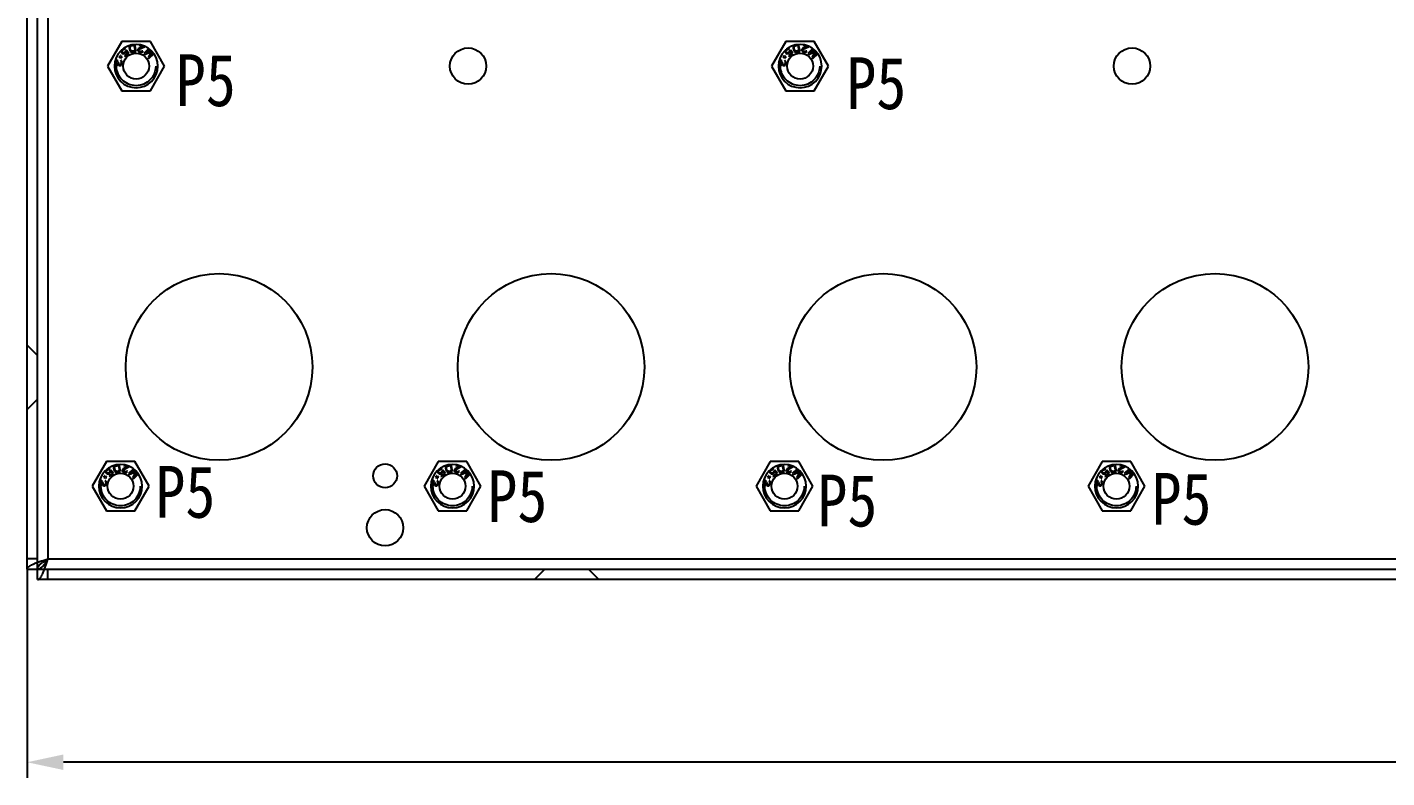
# Model space of a CAD drawing. Header units: millimetres. Extents: x 1262 to 3787, y 0 to 841.
# Drawn here: x 1412.6 to 1543.6, y 304.6 to 377 of the extents above; entities that cross this region are included whole.
import ezdxf

# ---------------------------------------------------------------- set-up
doc = ezdxf.new("R2010")
doc.units = ezdxf.units.MM
doc.header["$LTSCALE"] = 65.395
doc.header["$PDMODE"] = 3
doc.header["$PDSIZE"] = 8
doc.linetypes.add('HIDDEN', pattern=[0.2, 0.1, -0.1])
doc.layers.get('0').update_dxf_attribs({"linetype": 'CONTINUOUS'})
doc.layers.get('Defpoints').update_dxf_attribs({"linetype": 'CONTINUOUS'})
doc.layers.add('02___PRT_ALL_AXES', color=7, linetype='CONTINUOUS')
doc.layers.add('DEFAULT_2', color=8, linetype='HIDDEN')
doc.styles.get("Standard").update_dxf_attribs({"font": 'txt', "width": 0.85})
doc.dimstyles.new('DIMSTYLE_1', dxfattribs={"dimtxt": 5, "dimasz": 3.5, "dimexe": 1.5, "dimexo": 1, "dimgap": 1.25, "dimtad": 1, "dimdsep": 46, "dimtxsty": 'Standard', "dimblk": '_FILLED', "dimblk1": '_FILLED', "dimblk2": '_FILLED', "dimcen": 0.09, "dimadec": 0, "dimazin": 0, "dimtp": 0.01, "dimtm": 0.01, "dimtfac": 1, "dimtofl": 0, "dimtmove": 0, "dimatfit": 3, "dimldrblk": '_FILLED', "dimfxl": 1, "dimtolj": 1, "dimarcsym": 0})

# ---------------------------------------------------------------- blocks, each defined once
blk = doc.blocks.new('_FILLED')
at = {"color": 0, "linetype": 'ByBlock'}
blk.add_solid([(0, 0), (-1, 0.214), (-1, -0.214)], dxfattribs=at)
blk = doc.blocks.new('*D1')
at = {"color": 0, "linetype": 'Continuous', "lineweight": -2, "transparency": 16777216}
for p, q in [((1412.58, 324.7), (1412.58, 304.6)), ((1826.58, 324.7), (1826.58, 304.6)), ((1823.08, 306.1), (1416.08, 306.1))]:
    blk.add_line(p, q, dxfattribs=at)
at = {"layer": 'Defpoints', "color": 0, "linetype": 'Continuous', "transparency": 16777216}
for p in [(1412.58, 325.7), (1826.58, 325.7), (1412.58, 306.1)]:
    blk.add_point(p, dxfattribs=at)
at = {"color": 0, "linetype": 'Continuous', "lineweight": -2, "transparency": 16777216, "xscale": 3.5, "yscale": 3.5, "zscale": 3.5, "rotation": 180}
blk.add_blockref('_FILLED', (1412.58, 306.1), dxfattribs=at)
at = {"color": 0, "linetype": 'Continuous', "lineweight": -2, "transparency": 16777216, "xscale": 3.5, "yscale": 3.5, "zscale": 3.5}
blk.add_blockref('_FILLED', (1826.58, 306.1), dxfattribs=at)
at = {"color": 0, "linetype": 'Continuous', "transparency": 16777216, "insert": (1619.58, 312.35), "char_height": 5, "width": 17, "attachment_point": 2}
blk.add_mtext('\\A1;*414', dxfattribs=at)

msp = doc.modelspace()

# ---------------------------------------------------------------- linework, layer by layer
at = {"color": 3, "linetype": 'Continuous'}
for p, q in [((1412.581, 324.704), (1412.581, 581.004)), ((1825.581, 323.704), (1413.581, 323.704))]:
    msp.add_line(p, q, dxfattribs=at)
at = {"color": 7, "linetype": 'Continuous'}
for p, q in [((1413.581, 323.704), (1413.581, 568.004)), ((1414.581, 567.004), (1414.581, 325.704)), ((1421.851, 374.879), (1421.787, 374.845)), ((1421.935, 374.891), (1421.851, 374.879)), ((1422.007, 374.873), (1421.935, 374.891)), ((1422, 374.79), (1422.068, 374.845)), ((1422.068, 374.845), (1422.007, 374.873)), ((1422.43, 375.096), (1422.414, 375.032)), ((1422.414, 375.032), (1422.415, 374.956)), ((1422.415, 374.956), (1422.461, 374.737)), ((1422.475, 375.166), (1422.43, 375.096)), ((1422.526, 375.207), (1422.475, 375.166)), ((1422.501, 374.974), (1422.503, 375.035)), ((1422.547, 374.755), (1422.501, 374.974)), ((1422.503, 375.035), (1422.522, 375.085)), ((1422.522, 375.085), (1422.559, 375.123)), ((1422.59, 375.235), (1422.526, 375.207)), ((1422.559, 375.123), (1422.613, 375.15)), ((1422.613, 375.15), (1422.87, 375.203)), ((1422.87, 375.203), (1422.977, 374.693)), ((1423.081, 374.624), (1422.941, 375.289)), ((1423.29, 374.852), (1423.259, 374.799)), ((1423.33, 374.887), (1423.29, 374.852)), ((1423.77, 375.103), (1423.33, 374.887)), ((1423.393, 375.27), (1423.377, 375.214)), ((1423.377, 375.214), (1423.77, 375.103)), ((1423.388, 374.824), (1423.882, 375.072)), ((1424.316, 374.89), (1423.834, 374.423)), ((1423.882, 375.072), (1423.898, 375.127)), ((1424.386, 374.836), (1424.002, 374.464)), ((1485.851, 374.879), (1485.787, 374.845)), ((1485.935, 374.891), (1485.851, 374.879)), ((1486.007, 374.873), (1485.935, 374.891)), ((1486, 374.79), (1486.068, 374.845)), ((1486.068, 374.845), (1486.007, 374.873)), ((1486.43, 375.096), (1486.414, 375.032)), ((1486.414, 375.032), (1486.415, 374.956)), ((1486.415, 374.956), (1486.461, 374.737)), ((1486.475, 375.166), (1486.43, 375.096)), ((1486.526, 375.207), (1486.475, 375.166)), ((1486.501, 374.974), (1486.503, 375.035)), ((1486.547, 374.755), (1486.501, 374.974)), ((1486.503, 375.035), (1486.522, 375.085)), ((1486.522, 375.085), (1486.559, 375.123)), ((1486.59, 375.235), (1486.526, 375.207)), ((1486.559, 375.123), (1486.613, 375.15)), ((1486.613, 375.15), (1486.87, 375.203)), ((1486.87, 375.203), (1486.977, 374.693)), ((1487.081, 374.624), (1486.941, 375.289)), ((1487.29, 374.852), (1487.259, 374.799)), ((1487.33, 374.887), (1487.29, 374.852)), ((1487.77, 375.103), (1487.33, 374.887)), ((1487.393, 375.27), (1487.377, 375.214)), ((1487.377, 375.214), (1487.77, 375.103)), ((1487.388, 374.824), (1487.882, 375.072)), ((1488.316, 374.89), (1487.834, 374.423)), ((1487.882, 375.072), (1487.898, 375.127)), ((1488.386, 374.836), (1488.002, 374.464)), ((1421.017, 373.535), (1421.021, 373.479)), ((1421.065, 373.708), (1421.041, 373.657)), ((1421.105, 373.759), (1421.065, 373.708)), ((1421.093, 373.539), (1421.109, 373.625)), ((1421.094, 373.465), (1421.093, 373.539)), ((1421.142, 373.797), (1421.105, 373.759)), ((1421.109, 373.625), (1421.138, 373.694)), ((1421.138, 373.694), (1421.158, 373.72)), ((1421.192, 373.817), (1421.142, 373.797)), ((1421.158, 373.72), (1421.193, 373.743)), ((1421.238, 373.823), (1421.192, 373.817)), ((1421.193, 373.743), (1421.225, 373.751)), ((1421.225, 373.751), (1421.238, 373.823)), ((1421.355, 373.563), (1421.344, 373.506)), ((1421.414, 373.552), (1421.355, 373.563)), ((1421.403, 373.495), (1421.414, 373.552)), ((1421.556, 374.088), (1421.455, 374.062)), ((1421.455, 374.062), (1421.461, 374.042)), ((1421.461, 374.042), (1421.582, 374.073)), ((1421.481, 374.165), (1421.466, 374.14)), ((1421.466, 374.14), (1421.556, 374.088)), ((1421.571, 374.113), (1421.481, 374.165)), ((1421.564, 374.218), (1421.543, 374.213)), ((1421.543, 374.213), (1421.571, 374.113)), ((1421.597, 374.098), (1421.564, 374.218)), ((1421.582, 374.073), (1421.615, 373.952)), ((1421.601, 373.739), (1421.587, 373.667)), ((1421.587, 373.667), (1421.626, 373.63)), ((1421.718, 374.128), (1421.597, 374.098)), ((1421.657, 373.713), (1421.601, 373.739)), ((1421.635, 373.957), (1421.608, 374.058)), ((1421.608, 374.058), (1421.698, 374.005)), ((1421.615, 373.952), (1421.635, 373.957)), ((1421.622, 374.083), (1421.724, 374.108)), ((1421.712, 374.03), (1421.622, 374.083)), ((1421.626, 373.63), (1421.647, 373.582)), ((1421.671, 374.73), (1421.643, 374.65)), ((1421.643, 374.65), (1421.647, 374.576)), ((1421.647, 374.576), (1421.672, 374.5)), ((1421.647, 373.582), (1421.648, 373.507)), ((1421.705, 373.645), (1421.657, 373.713)), ((1421.716, 374.786), (1421.671, 374.73)), ((1421.672, 374.5), (1421.71, 374.454)), ((1421.698, 374.005), (1421.712, 374.03)), ((1421.723, 373.582), (1421.705, 373.645)), ((1421.71, 374.454), (1421.78, 374.415)), ((1421.715, 374.631), (1421.729, 374.682)), ((1421.72, 374.578), (1421.715, 374.631)), ((1421.724, 374.108), (1421.718, 374.128)), ((1421.718, 373.479), (1421.723, 373.582)), ((1421.738, 374.535), (1421.72, 374.578)), ((1421.729, 374.682), (1421.765, 374.731)), ((1421.757, 374.512), (1421.738, 374.535)), ((1421.796, 374.486), (1421.757, 374.512)), ((1421.765, 374.731), (1421.832, 374.787)), ((1421.78, 374.415), (1421.851, 374.397)), ((1421.847, 374.471), (1421.796, 374.486)), ((1421.832, 374.787), (1421.887, 374.812)), ((1421.9, 374.475), (1421.847, 374.471)), ((1421.851, 374.397), (1421.936, 374.409)), ((1421.887, 374.812), (1421.94, 374.817)), ((1421.954, 374.501), (1421.9, 374.475)), ((1421.936, 374.409), (1422.002, 374.444)), ((1421.94, 374.817), (1422, 374.79)), ((1422.022, 374.557), (1421.954, 374.501)), ((1422.295, 374.454), (1421.969, 374.185)), ((1421.969, 374.185), (1422.017, 374.128)), ((1422.002, 374.444), (1422.069, 374.499)), ((1422.017, 374.128), (1422.399, 374.443)), ((1422.057, 374.605), (1422.022, 374.557)), ((1422.074, 374.677), (1422.057, 374.605)), ((1422.069, 374.499), (1422.116, 374.557)), ((1422.153, 374.742), (1422.074, 374.677)), ((1422.116, 374.557), (1422.144, 374.638)), ((1422.144, 374.638), (1422.295, 374.454)), ((1422.399, 374.443), (1422.153, 374.742)), ((1422.461, 374.737), (1422.49, 374.667)), ((1422.49, 374.667), (1422.531, 374.615)), ((1422.531, 374.615), (1422.601, 374.569)), ((1422.573, 374.7), (1422.547, 374.755)), ((1422.611, 374.662), (1422.573, 374.7)), ((1422.601, 374.569), (1422.664, 374.552)), ((1422.66, 374.642), (1422.611, 374.662)), ((1422.72, 374.639), (1422.66, 374.642)), ((1422.664, 374.552), (1422.738, 374.552)), ((1422.977, 374.693), (1422.72, 374.639)), ((1422.738, 374.552), (1423.081, 374.624)), ((1423.251, 374.77), (1423.249, 374.709)), ((1423.249, 374.709), (1423.289, 374.636)), ((1423.259, 374.799), (1423.251, 374.77)), ((1423.289, 374.636), (1423.337, 374.591)), ((1423.335, 374.746), (1423.344, 374.775)), ((1423.351, 374.695), (1423.335, 374.746)), ((1423.337, 374.591), (1423.417, 374.553)), ((1423.344, 374.775), (1423.388, 374.824)), ((1423.385, 374.655), (1423.351, 374.695)), ((1423.451, 374.621), (1423.385, 374.655)), ((1423.417, 374.553), (1423.473, 374.537)), ((1423.508, 374.605), (1423.451, 374.621)), ((1423.473, 374.537), (1423.576, 374.524)), ((1423.582, 374.599), (1423.508, 374.605)), ((1423.576, 374.524), (1423.64, 374.536)), ((1423.632, 374.616), (1423.582, 374.599)), ((1423.672, 374.651), (1423.632, 374.616)), ((1423.64, 374.536), (1423.712, 374.578)), ((1423.742, 374.631), (1423.672, 374.651)), ((1423.712, 374.578), (1423.742, 374.631)), ((1423.834, 374.423), (1423.926, 374.329)), ((1423.926, 374.329), (1424.527, 374.607)), ((1424.539, 374.701), (1424.002, 374.464)), ((1424.527, 374.607), (1424.231, 374.015)), ((1424.231, 374.015), (1424.322, 373.921)), ((1424.322, 373.921), (1424.803, 374.388)), ((1424.368, 374.087), (1424.621, 374.617)), ((1424.752, 374.459), (1424.368, 374.087)), ((1485.017, 373.535), (1485.021, 373.479)), ((1485.065, 373.708), (1485.041, 373.657)), ((1485.105, 373.759), (1485.065, 373.708)), ((1485.093, 373.539), (1485.109, 373.625)), ((1485.094, 373.465), (1485.093, 373.539)), ((1485.142, 373.797), (1485.105, 373.759)), ((1485.109, 373.625), (1485.138, 373.694)), ((1485.138, 373.694), (1485.158, 373.72)), ((1485.192, 373.817), (1485.142, 373.797)), ((1485.158, 373.72), (1485.193, 373.743)), ((1485.238, 373.823), (1485.192, 373.817)), ((1485.193, 373.743), (1485.225, 373.751)), ((1485.225, 373.751), (1485.238, 373.823)), ((1485.355, 373.563), (1485.344, 373.506)), ((1485.414, 373.552), (1485.355, 373.563)), ((1485.403, 373.495), (1485.414, 373.552)), ((1485.556, 374.088), (1485.455, 374.062)), ((1485.455, 374.062), (1485.461, 374.042)), ((1485.461, 374.042), (1485.582, 374.073)), ((1485.481, 374.165), (1485.466, 374.14)), ((1485.466, 374.14), (1485.556, 374.088)), ((1485.571, 374.113), (1485.481, 374.165)), ((1485.564, 374.218), (1485.543, 374.213)), ((1485.543, 374.213), (1485.571, 374.113)), ((1485.597, 374.098), (1485.564, 374.218)), ((1485.582, 374.073), (1485.615, 373.952)), ((1485.601, 373.739), (1485.587, 373.667)), ((1485.587, 373.667), (1485.626, 373.63)), ((1485.718, 374.128), (1485.597, 374.098)), ((1485.657, 373.713), (1485.601, 373.739)), ((1485.608, 374.058), (1485.698, 374.005)), ((1485.635, 373.957), (1485.608, 374.058)), ((1485.615, 373.952), (1485.635, 373.957)), ((1485.622, 374.083), (1485.724, 374.108)), ((1485.712, 374.03), (1485.622, 374.083)), ((1485.626, 373.63), (1485.647, 373.582)), ((1485.671, 374.73), (1485.643, 374.65)), ((1485.643, 374.65), (1485.647, 374.576)), ((1485.647, 374.576), (1485.672, 374.5)), ((1485.647, 373.582), (1485.648, 373.507)), ((1485.705, 373.645), (1485.657, 373.713)), ((1485.716, 374.786), (1485.671, 374.73)), ((1485.672, 374.5), (1485.71, 374.454)), ((1485.698, 374.005), (1485.712, 374.03)), ((1485.723, 373.582), (1485.705, 373.645)), ((1485.71, 374.454), (1485.78, 374.415)), ((1485.715, 374.631), (1485.729, 374.682)), ((1485.72, 374.578), (1485.715, 374.631)), ((1485.724, 374.108), (1485.718, 374.128)), ((1485.718, 373.479), (1485.723, 373.582)), ((1485.738, 374.535), (1485.72, 374.578)), ((1485.729, 374.682), (1485.765, 374.731)), ((1485.757, 374.512), (1485.738, 374.535)), ((1485.796, 374.486), (1485.757, 374.512)), ((1485.765, 374.731), (1485.832, 374.787)), ((1485.78, 374.415), (1485.851, 374.397)), ((1485.847, 374.471), (1485.796, 374.486)), ((1485.832, 374.787), (1485.887, 374.812)), ((1485.9, 374.475), (1485.847, 374.471)), ((1485.851, 374.397), (1485.936, 374.409)), ((1485.887, 374.812), (1485.94, 374.817)), ((1485.954, 374.501), (1485.9, 374.475)), ((1485.936, 374.409), (1486.002, 374.444)), ((1485.94, 374.817), (1486, 374.79)), ((1486.022, 374.557), (1485.954, 374.501)), ((1486.295, 374.454), (1485.969, 374.185)), ((1485.969, 374.185), (1486.017, 374.128)), ((1486.002, 374.444), (1486.069, 374.499)), ((1486.017, 374.128), (1486.399, 374.443)), ((1486.057, 374.605), (1486.022, 374.557)), ((1486.074, 374.677), (1486.057, 374.605)), ((1486.069, 374.499), (1486.116, 374.557)), ((1486.153, 374.742), (1486.074, 374.677)), ((1486.116, 374.557), (1486.144, 374.638)), ((1486.144, 374.638), (1486.295, 374.454)), ((1486.399, 374.443), (1486.153, 374.742)), ((1486.461, 374.737), (1486.49, 374.667)), ((1486.49, 374.667), (1486.531, 374.615)), ((1486.531, 374.615), (1486.601, 374.569)), ((1486.573, 374.7), (1486.547, 374.755)), ((1486.611, 374.662), (1486.573, 374.7)), ((1486.601, 374.569), (1486.664, 374.552)), ((1486.66, 374.642), (1486.611, 374.662)), ((1486.72, 374.639), (1486.66, 374.642)), ((1486.664, 374.552), (1486.738, 374.552)), ((1486.977, 374.693), (1486.72, 374.639)), ((1486.738, 374.552), (1487.081, 374.624)), ((1487.251, 374.77), (1487.249, 374.709)), ((1487.249, 374.709), (1487.289, 374.636)), ((1487.259, 374.799), (1487.251, 374.77)), ((1487.289, 374.636), (1487.337, 374.591)), ((1487.335, 374.746), (1487.344, 374.775)), ((1487.351, 374.695), (1487.335, 374.746)), ((1487.337, 374.591), (1487.417, 374.553)), ((1487.344, 374.775), (1487.388, 374.824)), ((1487.385, 374.655), (1487.351, 374.695)), ((1487.451, 374.621), (1487.385, 374.655)), ((1487.417, 374.553), (1487.473, 374.537)), ((1487.508, 374.605), (1487.451, 374.621)), ((1487.473, 374.537), (1487.576, 374.524)), ((1487.582, 374.599), (1487.508, 374.605)), ((1487.576, 374.524), (1487.64, 374.536)), ((1487.632, 374.616), (1487.582, 374.599)), ((1487.672, 374.651), (1487.632, 374.616)), ((1487.64, 374.536), (1487.712, 374.578)), ((1487.742, 374.631), (1487.672, 374.651)), ((1487.712, 374.578), (1487.742, 374.631)), ((1487.834, 374.423), (1487.926, 374.329)), ((1487.926, 374.329), (1488.527, 374.607)), ((1488.539, 374.701), (1488.002, 374.464)), ((1488.527, 374.607), (1488.231, 374.015)), ((1488.231, 374.015), (1488.322, 373.921)), ((1488.322, 373.921), (1488.803, 374.388)), ((1488.368, 374.087), (1488.621, 374.617)), ((1488.752, 374.459), (1488.368, 374.087)), ((1421.021, 373.479), (1421.039, 373.416)), ((1421.039, 373.416), (1421.06, 373.367)), ((1421.06, 373.367), (1421.098, 373.33)), ((1421.103, 373.433), (1421.094, 373.465)), ((1421.098, 373.33), (1421.14, 373.307)), ((1421.127, 373.399), (1421.103, 373.433)), ((1421.153, 373.379), (1421.127, 373.399)), ((1421.14, 373.307), (1421.198, 373.296)), ((1421.212, 373.368), (1421.153, 373.379)), ((1421.198, 373.296), (1421.259, 373.299)), ((1421.276, 373.385), (1421.212, 373.368)), ((1421.259, 373.299), (1421.309, 373.32)), ((1421.313, 373.423), (1421.276, 373.385)), ((1421.309, 373.32), (1421.352, 373.386)), ((1421.344, 373.506), (1421.313, 373.423)), ((1421.352, 373.386), (1421.385, 373.32)), ((1421.385, 373.32), (1421.423, 373.283)), ((1421.416, 373.403), (1421.403, 373.495)), ((1421.439, 373.369), (1421.416, 373.403)), ((1421.423, 373.283), (1421.479, 373.257)), ((1421.493, 373.329), (1421.439, 373.369)), ((1421.479, 373.257), (1421.508, 373.252)), ((1421.522, 373.323), (1421.493, 373.329)), ((1421.508, 373.252), (1421.569, 373.255)), ((1421.571, 373.344), (1421.522, 373.323)), ((1421.569, 373.255), (1421.639, 373.301)), ((1421.609, 373.381), (1421.571, 373.344)), ((1421.637, 373.45), (1421.609, 373.381)), ((1421.648, 373.507), (1421.637, 373.45)), ((1421.639, 373.301), (1421.679, 373.353)), ((1421.679, 373.353), (1421.713, 373.45)), ((1421.713, 373.45), (1421.718, 373.479)), ((1485.021, 373.479), (1485.039, 373.416)), ((1485.039, 373.416), (1485.06, 373.367)), ((1485.06, 373.367), (1485.098, 373.33)), ((1485.103, 373.433), (1485.094, 373.465)), ((1485.098, 373.33), (1485.14, 373.307)), ((1485.127, 373.399), (1485.103, 373.433)), ((1485.153, 373.379), (1485.127, 373.399)), ((1485.14, 373.307), (1485.198, 373.296)), ((1485.212, 373.368), (1485.153, 373.379)), ((1485.198, 373.296), (1485.259, 373.299)), ((1485.276, 373.385), (1485.212, 373.368)), ((1485.259, 373.299), (1485.309, 373.32)), ((1485.313, 373.423), (1485.276, 373.385)), ((1485.309, 373.32), (1485.352, 373.386)), ((1485.344, 373.506), (1485.313, 373.423)), ((1485.352, 373.386), (1485.385, 373.32)), ((1485.385, 373.32), (1485.423, 373.283)), ((1485.416, 373.403), (1485.403, 373.495)), ((1485.439, 373.369), (1485.416, 373.403)), ((1485.423, 373.283), (1485.479, 373.257)), ((1485.493, 373.329), (1485.439, 373.369)), ((1485.479, 373.257), (1485.508, 373.252)), ((1485.522, 373.323), (1485.493, 373.329)), ((1485.508, 373.252), (1485.569, 373.255)), ((1485.571, 373.344), (1485.522, 373.323)), ((1485.569, 373.255), (1485.639, 373.301)), ((1485.609, 373.381), (1485.571, 373.344)), ((1485.637, 373.45), (1485.609, 373.381)), ((1485.648, 373.507), (1485.637, 373.45)), ((1485.639, 373.301), (1485.679, 373.353)), ((1485.679, 373.353), (1485.713, 373.45)), ((1485.713, 373.45), (1485.718, 373.479)), ((1420.171, 334.23), (1420.143, 334.15)), ((1420.216, 334.286), (1420.171, 334.23)), ((1420.229, 334.182), (1420.265, 334.231)), ((1420.265, 334.231), (1420.332, 334.287)), ((1420.351, 334.379), (1420.287, 334.345)), ((1420.332, 334.287), (1420.387, 334.312)), ((1420.435, 334.391), (1420.351, 334.379)), ((1420.387, 334.312), (1420.44, 334.317)), ((1420.507, 334.373), (1420.435, 334.391)), ((1420.44, 334.317), (1420.5, 334.29)), ((1420.5, 334.29), (1420.568, 334.345)), ((1420.568, 334.345), (1420.507, 334.373)), ((1420.653, 334.242), (1420.574, 334.177)), ((1420.899, 333.943), (1420.653, 334.242)), ((1420.93, 334.596), (1420.914, 334.532)), ((1420.914, 334.532), (1420.915, 334.456)), ((1420.915, 334.456), (1420.961, 334.237)), ((1420.975, 334.666), (1420.93, 334.596)), ((1420.961, 334.237), (1420.99, 334.167)), ((1421.026, 334.707), (1420.975, 334.666)), ((1421.001, 334.474), (1421.003, 334.535)), ((1421.047, 334.255), (1421.001, 334.474)), ((1421.003, 334.535), (1421.022, 334.585)), ((1421.022, 334.585), (1421.059, 334.623)), ((1421.09, 334.735), (1421.026, 334.707)), ((1421.073, 334.2), (1421.047, 334.255)), ((1421.059, 334.623), (1421.113, 334.65)), ((1421.113, 334.65), (1421.37, 334.703)), ((1421.37, 334.703), (1421.477, 334.193)), ((1421.581, 334.124), (1421.441, 334.789)), ((1421.751, 334.27), (1421.749, 334.209)), ((1421.749, 334.209), (1421.789, 334.136)), ((1421.759, 334.299), (1421.751, 334.27)), ((1421.79, 334.352), (1421.759, 334.299)), ((1421.83, 334.387), (1421.79, 334.352)), ((1422.27, 334.603), (1421.83, 334.387)), ((1421.835, 334.246), (1421.844, 334.275)), ((1421.851, 334.195), (1421.835, 334.246)), ((1421.844, 334.275), (1421.888, 334.324)), ((1421.893, 334.77), (1421.877, 334.714)), ((1421.877, 334.714), (1422.27, 334.603)), ((1421.888, 334.324), (1422.382, 334.572)), ((1422.816, 334.39), (1422.334, 333.923)), ((1422.382, 334.572), (1422.398, 334.627)), ((1422.886, 334.336), (1422.502, 333.964)), ((1452.171, 334.23), (1452.143, 334.15)), ((1452.216, 334.286), (1452.171, 334.23)), ((1452.229, 334.182), (1452.265, 334.231)), ((1452.265, 334.231), (1452.332, 334.287)), ((1452.351, 334.379), (1452.287, 334.345)), ((1452.332, 334.287), (1452.387, 334.312)), ((1452.435, 334.391), (1452.351, 334.379)), ((1452.387, 334.312), (1452.44, 334.317)), ((1452.507, 334.373), (1452.435, 334.391)), ((1452.44, 334.317), (1452.5, 334.29)), ((1452.5, 334.29), (1452.568, 334.345)), ((1452.568, 334.345), (1452.507, 334.373)), ((1452.653, 334.242), (1452.574, 334.177)), ((1452.899, 333.943), (1452.653, 334.242)), ((1452.93, 334.596), (1452.914, 334.532)), ((1452.914, 334.532), (1452.915, 334.456)), ((1452.915, 334.456), (1452.961, 334.237)), ((1452.975, 334.666), (1452.93, 334.596)), ((1452.961, 334.237), (1452.99, 334.167)), ((1453.026, 334.707), (1452.975, 334.666)), ((1453.001, 334.474), (1453.003, 334.535)), ((1453.047, 334.255), (1453.001, 334.474)), ((1453.003, 334.535), (1453.022, 334.585)), ((1453.022, 334.585), (1453.059, 334.623)), ((1453.09, 334.735), (1453.026, 334.707)), ((1453.073, 334.2), (1453.047, 334.255)), ((1453.059, 334.623), (1453.113, 334.65)), ((1453.113, 334.65), (1453.37, 334.703)), ((1453.37, 334.703), (1453.477, 334.193)), ((1453.581, 334.124), (1453.441, 334.789)), ((1453.751, 334.27), (1453.749, 334.209)), ((1453.749, 334.209), (1453.789, 334.136)), ((1453.759, 334.299), (1453.751, 334.27)), ((1453.79, 334.352), (1453.759, 334.299)), ((1453.83, 334.387), (1453.79, 334.352)), ((1454.27, 334.603), (1453.83, 334.387)), ((1453.835, 334.246), (1453.844, 334.275)), ((1453.851, 334.195), (1453.835, 334.246)), ((1453.844, 334.275), (1453.888, 334.324)), ((1453.893, 334.77), (1453.877, 334.714)), ((1453.877, 334.714), (1454.27, 334.603)), ((1453.888, 334.324), (1454.382, 334.572)), ((1454.816, 334.39), (1454.334, 333.923)), ((1454.382, 334.572), (1454.398, 334.627)), ((1454.886, 334.336), (1454.502, 333.964)), ((1484.171, 334.23), (1484.143, 334.15)), ((1484.216, 334.286), (1484.171, 334.23)), ((1484.229, 334.182), (1484.265, 334.231)), ((1484.265, 334.231), (1484.332, 334.287)), ((1484.351, 334.379), (1484.287, 334.345)), ((1484.332, 334.287), (1484.387, 334.312)), ((1484.435, 334.391), (1484.351, 334.379)), ((1484.387, 334.312), (1484.44, 334.317)), ((1484.507, 334.373), (1484.435, 334.391)), ((1484.44, 334.317), (1484.5, 334.29)), ((1484.5, 334.29), (1484.568, 334.345)), ((1484.568, 334.345), (1484.507, 334.373)), ((1484.653, 334.242), (1484.574, 334.177)), ((1484.899, 333.943), (1484.653, 334.242)), ((1484.93, 334.596), (1484.914, 334.532)), ((1484.914, 334.532), (1484.915, 334.456)), ((1484.915, 334.456), (1484.961, 334.237)), ((1484.975, 334.666), (1484.93, 334.596)), ((1484.961, 334.237), (1484.99, 334.167)), ((1485.026, 334.707), (1484.975, 334.666)), ((1485.001, 334.474), (1485.003, 334.535)), ((1485.047, 334.255), (1485.001, 334.474)), ((1485.003, 334.535), (1485.022, 334.585)), ((1485.022, 334.585), (1485.059, 334.623)), ((1485.09, 334.735), (1485.026, 334.707)), ((1485.073, 334.2), (1485.047, 334.255)), ((1485.059, 334.623), (1485.113, 334.65)), ((1485.113, 334.65), (1485.37, 334.703)), ((1485.37, 334.703), (1485.477, 334.193)), ((1485.581, 334.124), (1485.441, 334.789)), ((1485.751, 334.27), (1485.749, 334.209)), ((1485.749, 334.209), (1485.789, 334.136)), ((1485.759, 334.299), (1485.751, 334.27)), ((1485.79, 334.352), (1485.759, 334.299)), ((1485.83, 334.387), (1485.79, 334.352)), ((1486.27, 334.603), (1485.83, 334.387)), ((1485.835, 334.246), (1485.844, 334.275)), ((1485.851, 334.195), (1485.835, 334.246)), ((1485.844, 334.275), (1485.888, 334.324)), ((1485.893, 334.77), (1485.877, 334.714)), ((1485.877, 334.714), (1486.27, 334.603)), ((1485.888, 334.324), (1486.382, 334.572)), ((1486.816, 334.39), (1486.334, 333.923)), ((1486.382, 334.572), (1486.398, 334.627)), ((1486.886, 334.336), (1486.502, 333.964)), ((1516.171, 334.23), (1516.143, 334.15)), ((1516.216, 334.286), (1516.171, 334.23)), ((1516.229, 334.182), (1516.265, 334.231)), ((1516.265, 334.231), (1516.332, 334.287)), ((1516.351, 334.379), (1516.287, 334.345)), ((1516.332, 334.287), (1516.387, 334.312)), ((1516.435, 334.391), (1516.351, 334.379)), ((1516.387, 334.312), (1516.44, 334.317)), ((1516.507, 334.373), (1516.435, 334.391)), ((1516.44, 334.317), (1516.5, 334.29)), ((1516.5, 334.29), (1516.568, 334.345)), ((1516.568, 334.345), (1516.507, 334.373)), ((1516.653, 334.242), (1516.574, 334.177)), ((1516.899, 333.943), (1516.653, 334.242)), ((1516.93, 334.596), (1516.914, 334.532)), ((1516.914, 334.532), (1516.915, 334.456)), ((1516.915, 334.456), (1516.961, 334.237)), ((1516.975, 334.666), (1516.93, 334.596)), ((1516.961, 334.237), (1516.99, 334.167)), ((1517.026, 334.707), (1516.975, 334.666)), ((1517.001, 334.474), (1517.003, 334.535)), ((1517.047, 334.255), (1517.001, 334.474)), ((1517.003, 334.535), (1517.022, 334.585)), ((1517.022, 334.585), (1517.059, 334.623)), ((1517.09, 334.735), (1517.026, 334.707)), ((1517.073, 334.2), (1517.047, 334.255)), ((1517.059, 334.623), (1517.113, 334.65)), ((1517.113, 334.65), (1517.37, 334.703)), ((1517.37, 334.703), (1517.477, 334.193)), ((1517.581, 334.124), (1517.441, 334.789)), ((1517.751, 334.27), (1517.749, 334.209)), ((1517.749, 334.209), (1517.789, 334.136)), ((1517.759, 334.299), (1517.751, 334.27)), ((1517.79, 334.352), (1517.759, 334.299)), ((1517.83, 334.387), (1517.79, 334.352)), ((1518.27, 334.603), (1517.83, 334.387)), ((1517.835, 334.246), (1517.844, 334.275)), ((1517.851, 334.195), (1517.835, 334.246)), ((1517.844, 334.275), (1517.888, 334.324)), ((1517.893, 334.77), (1517.877, 334.714)), ((1517.877, 334.714), (1518.27, 334.603)), ((1517.888, 334.324), (1518.382, 334.572)), ((1518.816, 334.39), (1518.334, 333.923)), ((1518.382, 334.572), (1518.398, 334.627)), ((1518.886, 334.336), (1518.502, 333.964)), ((1419.517, 333.035), (1419.521, 332.979)), ((1419.521, 332.979), (1419.539, 332.916)), ((1419.539, 332.916), (1419.56, 332.867)), ((1419.565, 333.208), (1419.541, 333.157)), ((1419.605, 333.259), (1419.565, 333.208)), ((1419.593, 333.039), (1419.609, 333.125)), ((1419.594, 332.965), (1419.593, 333.039)), ((1419.603, 332.933), (1419.594, 332.965)), ((1419.627, 332.899), (1419.603, 332.933)), ((1419.642, 333.297), (1419.605, 333.259)), ((1419.609, 333.125), (1419.638, 333.194)), ((1419.653, 332.879), (1419.627, 332.899)), ((1419.638, 333.194), (1419.658, 333.22)), ((1419.692, 333.317), (1419.642, 333.297)), ((1419.658, 333.22), (1419.693, 333.243)), ((1419.738, 333.323), (1419.692, 333.317)), ((1419.693, 333.243), (1419.725, 333.251)), ((1419.725, 333.251), (1419.738, 333.323)), ((1419.813, 332.923), (1419.776, 332.885)), ((1419.844, 333.006), (1419.813, 332.923)), ((1419.855, 333.063), (1419.844, 333.006)), ((1419.914, 333.052), (1419.855, 333.063)), ((1419.903, 332.995), (1419.914, 333.052)), ((1419.916, 332.903), (1419.903, 332.995)), ((1419.939, 332.869), (1419.916, 332.903)), ((1420.056, 333.588), (1419.955, 333.562)), ((1419.955, 333.562), (1419.961, 333.542)), ((1419.961, 333.542), (1420.082, 333.573)), ((1419.981, 333.665), (1419.966, 333.64)), ((1419.966, 333.64), (1420.056, 333.588)), ((1420.071, 333.613), (1419.981, 333.665)), ((1420.064, 333.718), (1420.043, 333.713)), ((1420.043, 333.713), (1420.071, 333.613)), ((1420.097, 333.598), (1420.064, 333.718)), ((1420.082, 333.573), (1420.115, 333.452)), ((1420.101, 333.239), (1420.087, 333.167)), ((1420.087, 333.167), (1420.126, 333.13)), ((1420.218, 333.628), (1420.097, 333.598)), ((1420.157, 333.213), (1420.101, 333.239)), ((1420.108, 333.558), (1420.198, 333.505)), ((1420.135, 333.457), (1420.108, 333.558)), ((1420.137, 332.95), (1420.109, 332.881)), ((1420.115, 333.452), (1420.135, 333.457)), ((1420.122, 333.583), (1420.224, 333.608)), ((1420.212, 333.53), (1420.122, 333.583)), ((1420.126, 333.13), (1420.147, 333.082)), ((1420.148, 333.007), (1420.137, 332.95)), ((1420.143, 334.15), (1420.147, 334.076)), ((1420.147, 334.076), (1420.172, 334)), ((1420.147, 333.082), (1420.148, 333.007)), ((1420.205, 333.145), (1420.157, 333.213)), ((1420.172, 334), (1420.21, 333.954)), ((1420.179, 332.853), (1420.213, 332.95)), ((1420.198, 333.505), (1420.212, 333.53)), ((1420.223, 333.082), (1420.205, 333.145)), ((1420.21, 333.954), (1420.28, 333.915)), ((1420.213, 332.95), (1420.218, 332.979)), ((1420.215, 334.131), (1420.229, 334.182)), ((1420.22, 334.078), (1420.215, 334.131)), ((1420.224, 333.608), (1420.218, 333.628)), ((1420.218, 332.979), (1420.223, 333.082)), ((1420.238, 334.035), (1420.22, 334.078)), ((1420.257, 334.012), (1420.238, 334.035)), ((1420.296, 333.986), (1420.257, 334.012)), ((1420.28, 333.915), (1420.351, 333.897)), ((1420.347, 333.971), (1420.296, 333.986)), ((1420.4, 333.975), (1420.347, 333.971)), ((1420.351, 333.897), (1420.436, 333.909)), ((1420.454, 334.001), (1420.4, 333.975)), ((1420.436, 333.909), (1420.502, 333.944)), ((1420.522, 334.057), (1420.454, 334.001)), ((1420.795, 333.954), (1420.469, 333.685)), ((1420.469, 333.685), (1420.517, 333.628)), ((1420.502, 333.944), (1420.569, 333.999)), ((1420.517, 333.628), (1420.899, 333.943)), ((1420.557, 334.105), (1420.522, 334.057)), ((1420.574, 334.177), (1420.557, 334.105)), ((1420.569, 333.999), (1420.616, 334.057)), ((1420.616, 334.057), (1420.644, 334.138)), ((1420.644, 334.138), (1420.795, 333.954)), ((1420.99, 334.167), (1421.031, 334.115)), ((1421.031, 334.115), (1421.101, 334.069)), ((1421.111, 334.162), (1421.073, 334.2)), ((1421.101, 334.069), (1421.164, 334.052)), ((1421.16, 334.142), (1421.111, 334.162)), ((1421.22, 334.139), (1421.16, 334.142)), ((1421.164, 334.052), (1421.238, 334.052)), ((1421.477, 334.193), (1421.22, 334.139)), ((1421.238, 334.052), (1421.581, 334.124)), ((1421.789, 334.136), (1421.837, 334.091)), ((1421.837, 334.091), (1421.917, 334.053)), ((1421.885, 334.155), (1421.851, 334.195)), ((1421.951, 334.121), (1421.885, 334.155)), ((1421.917, 334.053), (1421.973, 334.037)), ((1422.008, 334.105), (1421.951, 334.121)), ((1421.973, 334.037), (1422.076, 334.024)), ((1422.082, 334.099), (1422.008, 334.105)), ((1422.076, 334.024), (1422.14, 334.036)), ((1422.132, 334.116), (1422.082, 334.099)), ((1422.172, 334.151), (1422.132, 334.116)), ((1422.14, 334.036), (1422.212, 334.078)), ((1422.242, 334.131), (1422.172, 334.151)), ((1422.212, 334.078), (1422.242, 334.131)), ((1422.334, 333.923), (1422.426, 333.829)), ((1422.426, 333.829), (1423.027, 334.107)), ((1423.039, 334.201), (1422.502, 333.964)), ((1423.027, 334.107), (1422.731, 333.515)), ((1422.731, 333.515), (1422.822, 333.421)), ((1422.822, 333.421), (1423.303, 333.888)), ((1422.868, 333.587), (1423.121, 334.117)), ((1423.252, 333.959), (1422.868, 333.587)), ((1451.517, 333.035), (1451.521, 332.979)), ((1451.521, 332.979), (1451.539, 332.916)), ((1451.539, 332.916), (1451.56, 332.867)), ((1451.565, 333.208), (1451.541, 333.157)), ((1451.605, 333.259), (1451.565, 333.208)), ((1451.593, 333.039), (1451.609, 333.125)), ((1451.594, 332.965), (1451.593, 333.039)), ((1451.603, 332.933), (1451.594, 332.965)), ((1451.627, 332.899), (1451.603, 332.933)), ((1451.642, 333.297), (1451.605, 333.259)), ((1451.609, 333.125), (1451.638, 333.194)), ((1451.653, 332.879), (1451.627, 332.899)), ((1451.638, 333.194), (1451.658, 333.22)), ((1451.692, 333.317), (1451.642, 333.297)), ((1451.658, 333.22), (1451.693, 333.243)), ((1451.738, 333.323), (1451.692, 333.317)), ((1451.693, 333.243), (1451.725, 333.251)), ((1451.725, 333.251), (1451.738, 333.323)), ((1451.813, 332.923), (1451.776, 332.885)), ((1451.844, 333.006), (1451.813, 332.923)), ((1451.855, 333.063), (1451.844, 333.006)), ((1451.914, 333.052), (1451.855, 333.063)), ((1451.903, 332.995), (1451.914, 333.052)), ((1451.916, 332.903), (1451.903, 332.995)), ((1451.939, 332.869), (1451.916, 332.903)), ((1452.056, 333.588), (1451.955, 333.562)), ((1451.955, 333.562), (1451.961, 333.542)), ((1451.961, 333.542), (1452.082, 333.573)), ((1451.981, 333.665), (1451.966, 333.64)), ((1451.966, 333.64), (1452.056, 333.588)), ((1452.071, 333.613), (1451.981, 333.665)), ((1452.064, 333.718), (1452.043, 333.713)), ((1452.043, 333.713), (1452.071, 333.613)), ((1452.097, 333.598), (1452.064, 333.718)), ((1452.082, 333.573), (1452.115, 333.452)), ((1452.101, 333.239), (1452.087, 333.167)), ((1452.087, 333.167), (1452.126, 333.13)), ((1452.218, 333.628), (1452.097, 333.598)), ((1452.157, 333.213), (1452.101, 333.239)), ((1452.108, 333.558), (1452.198, 333.505)), ((1452.135, 333.457), (1452.108, 333.558)), ((1452.137, 332.95), (1452.109, 332.881)), ((1452.115, 333.452), (1452.135, 333.457)), ((1452.122, 333.583), (1452.224, 333.608)), ((1452.212, 333.53), (1452.122, 333.583)), ((1452.126, 333.13), (1452.147, 333.082)), ((1452.148, 333.007), (1452.137, 332.95)), ((1452.143, 334.15), (1452.147, 334.076)), ((1452.147, 334.076), (1452.172, 334)), ((1452.147, 333.082), (1452.148, 333.007)), ((1452.205, 333.145), (1452.157, 333.213)), ((1452.172, 334), (1452.21, 333.954)), ((1452.179, 332.853), (1452.213, 332.95)), ((1452.198, 333.505), (1452.212, 333.53)), ((1452.223, 333.082), (1452.205, 333.145)), ((1452.21, 333.954), (1452.28, 333.915)), ((1452.213, 332.95), (1452.218, 332.979)), ((1452.215, 334.131), (1452.229, 334.182)), ((1452.22, 334.078), (1452.215, 334.131)), ((1452.224, 333.608), (1452.218, 333.628)), ((1452.218, 332.979), (1452.223, 333.082)), ((1452.238, 334.035), (1452.22, 334.078)), ((1452.257, 334.012), (1452.238, 334.035)), ((1452.296, 333.986), (1452.257, 334.012)), ((1452.28, 333.915), (1452.351, 333.897)), ((1452.347, 333.971), (1452.296, 333.986)), ((1452.4, 333.975), (1452.347, 333.971)), ((1452.351, 333.897), (1452.436, 333.909)), ((1452.454, 334.001), (1452.4, 333.975)), ((1452.436, 333.909), (1452.502, 333.944)), ((1452.522, 334.057), (1452.454, 334.001)), ((1452.795, 333.954), (1452.469, 333.685)), ((1452.469, 333.685), (1452.517, 333.628)), ((1452.502, 333.944), (1452.569, 333.999)), ((1452.517, 333.628), (1452.899, 333.943)), ((1452.557, 334.105), (1452.522, 334.057)), ((1452.574, 334.177), (1452.557, 334.105)), ((1452.569, 333.999), (1452.616, 334.057)), ((1452.616, 334.057), (1452.644, 334.138)), ((1452.644, 334.138), (1452.795, 333.954)), ((1452.99, 334.167), (1453.031, 334.115)), ((1453.031, 334.115), (1453.101, 334.069)), ((1453.111, 334.162), (1453.073, 334.2)), ((1453.101, 334.069), (1453.164, 334.052)), ((1453.16, 334.142), (1453.111, 334.162)), ((1453.22, 334.139), (1453.16, 334.142)), ((1453.164, 334.052), (1453.238, 334.052)), ((1453.477, 334.193), (1453.22, 334.139)), ((1453.238, 334.052), (1453.581, 334.124)), ((1453.789, 334.136), (1453.837, 334.091)), ((1453.837, 334.091), (1453.917, 334.053)), ((1453.885, 334.155), (1453.851, 334.195)), ((1453.951, 334.121), (1453.885, 334.155)), ((1453.917, 334.053), (1453.973, 334.037)), ((1454.008, 334.105), (1453.951, 334.121)), ((1453.973, 334.037), (1454.076, 334.024)), ((1454.082, 334.099), (1454.008, 334.105)), ((1454.076, 334.024), (1454.14, 334.036)), ((1454.132, 334.116), (1454.082, 334.099)), ((1454.172, 334.151), (1454.132, 334.116)), ((1454.14, 334.036), (1454.212, 334.078)), ((1454.242, 334.131), (1454.172, 334.151)), ((1454.212, 334.078), (1454.242, 334.131)), ((1454.334, 333.923), (1454.426, 333.829)), ((1454.426, 333.829), (1455.027, 334.107)), ((1455.039, 334.201), (1454.502, 333.964)), ((1455.027, 334.107), (1454.731, 333.515)), ((1454.731, 333.515), (1454.822, 333.421)), ((1454.822, 333.421), (1455.303, 333.888)), ((1454.868, 333.587), (1455.121, 334.117)), ((1455.252, 333.959), (1454.868, 333.587)), ((1483.517, 333.035), (1483.521, 332.979)), ((1483.521, 332.979), (1483.539, 332.916)), ((1483.539, 332.916), (1483.56, 332.867)), ((1483.565, 333.208), (1483.541, 333.157)), ((1483.605, 333.259), (1483.565, 333.208)), ((1483.593, 333.039), (1483.609, 333.125)), ((1483.594, 332.965), (1483.593, 333.039)), ((1483.603, 332.933), (1483.594, 332.965)), ((1483.627, 332.899), (1483.603, 332.933)), ((1483.642, 333.297), (1483.605, 333.259)), ((1483.609, 333.125), (1483.638, 333.194)), ((1483.653, 332.879), (1483.627, 332.899)), ((1483.638, 333.194), (1483.658, 333.22)), ((1483.692, 333.317), (1483.642, 333.297)), ((1483.658, 333.22), (1483.693, 333.243)), ((1483.738, 333.323), (1483.692, 333.317)), ((1483.693, 333.243), (1483.725, 333.251)), ((1483.725, 333.251), (1483.738, 333.323)), ((1483.813, 332.923), (1483.776, 332.885)), ((1483.844, 333.006), (1483.813, 332.923)), ((1483.855, 333.063), (1483.844, 333.006)), ((1483.914, 333.052), (1483.855, 333.063)), ((1483.903, 332.995), (1483.914, 333.052)), ((1483.916, 332.903), (1483.903, 332.995)), ((1483.939, 332.869), (1483.916, 332.903)), ((1484.056, 333.588), (1483.955, 333.562)), ((1483.955, 333.562), (1483.961, 333.542)), ((1483.961, 333.542), (1484.082, 333.573)), ((1483.981, 333.665), (1483.966, 333.64)), ((1483.966, 333.64), (1484.056, 333.588)), ((1484.071, 333.613), (1483.981, 333.665)), ((1484.064, 333.718), (1484.043, 333.713)), ((1484.043, 333.713), (1484.071, 333.613)), ((1484.097, 333.598), (1484.064, 333.718)), ((1484.082, 333.573), (1484.115, 333.452)), ((1484.101, 333.239), (1484.087, 333.167)), ((1484.087, 333.167), (1484.126, 333.13)), ((1484.218, 333.628), (1484.097, 333.598)), ((1484.157, 333.213), (1484.101, 333.239)), ((1484.108, 333.558), (1484.198, 333.505)), ((1484.135, 333.457), (1484.108, 333.558)), ((1484.137, 332.95), (1484.109, 332.881)), ((1484.115, 333.452), (1484.135, 333.457)), ((1484.122, 333.583), (1484.224, 333.608)), ((1484.212, 333.53), (1484.122, 333.583)), ((1484.126, 333.13), (1484.147, 333.082)), ((1484.148, 333.007), (1484.137, 332.95)), ((1484.143, 334.15), (1484.147, 334.076)), ((1484.147, 334.076), (1484.172, 334)), ((1484.147, 333.082), (1484.148, 333.007)), ((1484.205, 333.145), (1484.157, 333.213)), ((1484.172, 334), (1484.21, 333.954)), ((1484.179, 332.853), (1484.213, 332.95)), ((1484.198, 333.505), (1484.212, 333.53)), ((1484.223, 333.082), (1484.205, 333.145)), ((1484.21, 333.954), (1484.28, 333.915)), ((1484.213, 332.95), (1484.218, 332.979)), ((1484.215, 334.131), (1484.229, 334.182)), ((1484.22, 334.078), (1484.215, 334.131)), ((1484.224, 333.608), (1484.218, 333.628)), ((1484.218, 332.979), (1484.223, 333.082)), ((1484.238, 334.035), (1484.22, 334.078)), ((1484.257, 334.012), (1484.238, 334.035)), ((1484.296, 333.986), (1484.257, 334.012)), ((1484.28, 333.915), (1484.351, 333.897)), ((1484.347, 333.971), (1484.296, 333.986)), ((1484.4, 333.975), (1484.347, 333.971)), ((1484.351, 333.897), (1484.436, 333.909)), ((1484.454, 334.001), (1484.4, 333.975)), ((1484.436, 333.909), (1484.502, 333.944)), ((1484.522, 334.057), (1484.454, 334.001)), ((1484.795, 333.954), (1484.469, 333.685)), ((1484.469, 333.685), (1484.517, 333.628)), ((1484.502, 333.944), (1484.569, 333.999)), ((1484.517, 333.628), (1484.899, 333.943)), ((1484.557, 334.105), (1484.522, 334.057)), ((1484.574, 334.177), (1484.557, 334.105)), ((1484.569, 333.999), (1484.616, 334.057)), ((1484.616, 334.057), (1484.644, 334.138)), ((1484.644, 334.138), (1484.795, 333.954)), ((1484.99, 334.167), (1485.031, 334.115)), ((1485.031, 334.115), (1485.101, 334.069)), ((1485.111, 334.162), (1485.073, 334.2)), ((1485.101, 334.069), (1485.164, 334.052)), ((1485.16, 334.142), (1485.111, 334.162)), ((1485.22, 334.139), (1485.16, 334.142)), ((1485.164, 334.052), (1485.238, 334.052)), ((1485.477, 334.193), (1485.22, 334.139)), ((1485.238, 334.052), (1485.581, 334.124)), ((1485.789, 334.136), (1485.837, 334.091)), ((1485.837, 334.091), (1485.917, 334.053)), ((1485.885, 334.155), (1485.851, 334.195)), ((1485.951, 334.121), (1485.885, 334.155)), ((1485.917, 334.053), (1485.973, 334.037)), ((1486.008, 334.105), (1485.951, 334.121)), ((1485.973, 334.037), (1486.076, 334.024)), ((1486.082, 334.099), (1486.008, 334.105)), ((1486.076, 334.024), (1486.14, 334.036)), ((1486.132, 334.116), (1486.082, 334.099)), ((1486.172, 334.151), (1486.132, 334.116)), ((1486.14, 334.036), (1486.212, 334.078)), ((1486.242, 334.131), (1486.172, 334.151)), ((1486.212, 334.078), (1486.242, 334.131)), ((1486.334, 333.923), (1486.426, 333.829)), ((1486.426, 333.829), (1487.027, 334.107)), ((1487.039, 334.201), (1486.502, 333.964)), ((1487.027, 334.107), (1486.731, 333.515)), ((1486.731, 333.515), (1486.822, 333.421)), ((1486.822, 333.421), (1487.303, 333.888)), ((1486.868, 333.587), (1487.121, 334.117)), ((1487.252, 333.959), (1486.868, 333.587)), ((1515.517, 333.035), (1515.521, 332.979)), ((1515.521, 332.979), (1515.539, 332.916)), ((1515.539, 332.916), (1515.56, 332.867)), ((1515.565, 333.208), (1515.541, 333.157)), ((1515.605, 333.259), (1515.565, 333.208)), ((1515.593, 333.039), (1515.609, 333.125)), ((1515.594, 332.965), (1515.593, 333.039)), ((1515.603, 332.933), (1515.594, 332.965)), ((1515.627, 332.899), (1515.603, 332.933)), ((1515.642, 333.297), (1515.605, 333.259)), ((1515.609, 333.125), (1515.638, 333.194)), ((1515.653, 332.879), (1515.627, 332.899)), ((1515.638, 333.194), (1515.658, 333.22)), ((1515.692, 333.317), (1515.642, 333.297)), ((1515.658, 333.22), (1515.693, 333.243)), ((1515.738, 333.323), (1515.692, 333.317)), ((1515.693, 333.243), (1515.725, 333.251)), ((1515.725, 333.251), (1515.738, 333.323)), ((1515.813, 332.923), (1515.776, 332.885)), ((1515.844, 333.006), (1515.813, 332.923)), ((1515.855, 333.063), (1515.844, 333.006)), ((1515.914, 333.052), (1515.855, 333.063)), ((1515.903, 332.995), (1515.914, 333.052)), ((1515.916, 332.903), (1515.903, 332.995)), ((1515.939, 332.869), (1515.916, 332.903)), ((1516.056, 333.588), (1515.955, 333.562)), ((1515.955, 333.562), (1515.961, 333.542)), ((1515.961, 333.542), (1516.082, 333.573)), ((1515.981, 333.665), (1515.966, 333.64)), ((1515.966, 333.64), (1516.056, 333.588)), ((1516.071, 333.613), (1515.981, 333.665)), ((1516.064, 333.718), (1516.043, 333.713)), ((1516.043, 333.713), (1516.071, 333.613)), ((1516.097, 333.598), (1516.064, 333.718)), ((1516.082, 333.573), (1516.115, 333.452)), ((1516.101, 333.239), (1516.087, 333.167)), ((1516.087, 333.167), (1516.126, 333.13)), ((1516.218, 333.628), (1516.097, 333.598)), ((1516.157, 333.213), (1516.101, 333.239)), ((1516.108, 333.558), (1516.198, 333.505)), ((1516.135, 333.457), (1516.108, 333.558)), ((1516.137, 332.95), (1516.109, 332.881)), ((1516.115, 333.452), (1516.135, 333.457)), ((1516.122, 333.583), (1516.224, 333.608)), ((1516.212, 333.53), (1516.122, 333.583)), ((1516.126, 333.13), (1516.147, 333.082)), ((1516.148, 333.007), (1516.137, 332.95)), ((1516.143, 334.15), (1516.147, 334.076)), ((1516.147, 334.076), (1516.172, 334)), ((1516.147, 333.082), (1516.148, 333.007)), ((1516.205, 333.145), (1516.157, 333.213)), ((1516.172, 334), (1516.21, 333.954)), ((1516.179, 332.853), (1516.213, 332.95)), ((1516.198, 333.505), (1516.212, 333.53)), ((1516.223, 333.082), (1516.205, 333.145)), ((1516.21, 333.954), (1516.28, 333.915)), ((1516.213, 332.95), (1516.218, 332.979)), ((1516.215, 334.131), (1516.229, 334.182)), ((1516.22, 334.078), (1516.215, 334.131)), ((1516.224, 333.608), (1516.218, 333.628)), ((1516.218, 332.979), (1516.223, 333.082)), ((1516.238, 334.035), (1516.22, 334.078)), ((1516.257, 334.012), (1516.238, 334.035)), ((1516.296, 333.986), (1516.257, 334.012)), ((1516.28, 333.915), (1516.351, 333.897)), ((1516.347, 333.971), (1516.296, 333.986)), ((1516.4, 333.975), (1516.347, 333.971)), ((1516.351, 333.897), (1516.436, 333.909)), ((1516.454, 334.001), (1516.4, 333.975)), ((1516.436, 333.909), (1516.502, 333.944)), ((1516.522, 334.057), (1516.454, 334.001)), ((1516.795, 333.954), (1516.469, 333.685)), ((1516.469, 333.685), (1516.517, 333.628)), ((1516.502, 333.944), (1516.569, 333.999)), ((1516.517, 333.628), (1516.899, 333.943)), ((1516.557, 334.105), (1516.522, 334.057)), ((1516.574, 334.177), (1516.557, 334.105)), ((1516.569, 333.999), (1516.616, 334.057)), ((1516.616, 334.057), (1516.644, 334.138)), ((1516.644, 334.138), (1516.795, 333.954)), ((1516.99, 334.167), (1517.031, 334.115)), ((1517.031, 334.115), (1517.101, 334.069)), ((1517.111, 334.162), (1517.073, 334.2)), ((1517.101, 334.069), (1517.164, 334.052)), ((1517.16, 334.142), (1517.111, 334.162)), ((1517.22, 334.139), (1517.16, 334.142)), ((1517.164, 334.052), (1517.238, 334.052)), ((1517.477, 334.193), (1517.22, 334.139)), ((1517.238, 334.052), (1517.581, 334.124)), ((1517.789, 334.136), (1517.837, 334.091)), ((1517.837, 334.091), (1517.917, 334.053)), ((1517.885, 334.155), (1517.851, 334.195)), ((1517.951, 334.121), (1517.885, 334.155)), ((1517.917, 334.053), (1517.973, 334.037)), ((1518.008, 334.105), (1517.951, 334.121)), ((1517.973, 334.037), (1518.076, 334.024)), ((1518.082, 334.099), (1518.008, 334.105)), ((1518.076, 334.024), (1518.14, 334.036)), ((1518.132, 334.116), (1518.082, 334.099)), ((1518.172, 334.151), (1518.132, 334.116)), ((1518.14, 334.036), (1518.212, 334.078)), ((1518.242, 334.131), (1518.172, 334.151)), ((1518.212, 334.078), (1518.242, 334.131)), ((1518.334, 333.923), (1518.426, 333.829)), ((1518.426, 333.829), (1519.027, 334.107)), ((1519.039, 334.201), (1518.502, 333.964)), ((1519.027, 334.107), (1518.731, 333.515)), ((1518.731, 333.515), (1518.822, 333.421)), ((1518.822, 333.421), (1519.303, 333.888)), ((1518.868, 333.587), (1519.121, 334.117)), ((1519.252, 333.959), (1518.868, 333.587)), ((1419.56, 332.867), (1419.598, 332.83)), ((1419.598, 332.83), (1419.64, 332.807)), ((1419.64, 332.807), (1419.698, 332.796)), ((1419.712, 332.868), (1419.653, 332.879)), ((1419.698, 332.796), (1419.759, 332.799)), ((1419.776, 332.885), (1419.712, 332.868)), ((1419.759, 332.799), (1419.809, 332.82)), ((1419.809, 332.82), (1419.852, 332.886)), ((1419.852, 332.886), (1419.885, 332.82)), ((1419.885, 332.82), (1419.923, 332.783)), ((1419.923, 332.783), (1419.979, 332.757)), ((1419.993, 332.829), (1419.939, 332.869)), ((1419.979, 332.757), (1420.008, 332.752)), ((1420.022, 332.823), (1419.993, 332.829)), ((1420.008, 332.752), (1420.069, 332.755)), ((1420.071, 332.844), (1420.022, 332.823)), ((1420.069, 332.755), (1420.139, 332.801)), ((1420.109, 332.881), (1420.071, 332.844)), ((1420.139, 332.801), (1420.179, 332.853)), ((1451.56, 332.867), (1451.598, 332.83)), ((1451.598, 332.83), (1451.64, 332.807)), ((1451.64, 332.807), (1451.698, 332.796)), ((1451.712, 332.868), (1451.653, 332.879)), ((1451.698, 332.796), (1451.759, 332.799)), ((1451.776, 332.885), (1451.712, 332.868)), ((1451.759, 332.799), (1451.809, 332.82)), ((1451.809, 332.82), (1451.852, 332.886)), ((1451.852, 332.886), (1451.885, 332.82)), ((1451.885, 332.82), (1451.923, 332.783)), ((1451.923, 332.783), (1451.979, 332.757)), ((1451.993, 332.829), (1451.939, 332.869)), ((1451.979, 332.757), (1452.008, 332.752)), ((1452.022, 332.823), (1451.993, 332.829)), ((1452.008, 332.752), (1452.069, 332.755)), ((1452.071, 332.844), (1452.022, 332.823)), ((1452.069, 332.755), (1452.139, 332.801)), ((1452.109, 332.881), (1452.071, 332.844)), ((1452.139, 332.801), (1452.179, 332.853)), ((1483.56, 332.867), (1483.598, 332.83)), ((1483.598, 332.83), (1483.64, 332.807)), ((1483.64, 332.807), (1483.698, 332.796)), ((1483.712, 332.868), (1483.653, 332.879)), ((1483.698, 332.796), (1483.759, 332.799)), ((1483.776, 332.885), (1483.712, 332.868)), ((1483.759, 332.799), (1483.809, 332.82)), ((1483.809, 332.82), (1483.852, 332.886)), ((1483.852, 332.886), (1483.885, 332.82)), ((1483.885, 332.82), (1483.923, 332.783)), ((1483.923, 332.783), (1483.979, 332.757)), ((1483.993, 332.829), (1483.939, 332.869)), ((1483.979, 332.757), (1484.008, 332.752)), ((1484.022, 332.823), (1483.993, 332.829)), ((1484.008, 332.752), (1484.069, 332.755)), ((1484.071, 332.844), (1484.022, 332.823)), ((1484.069, 332.755), (1484.139, 332.801)), ((1484.109, 332.881), (1484.071, 332.844)), ((1484.139, 332.801), (1484.179, 332.853)), ((1515.56, 332.867), (1515.598, 332.83)), ((1515.598, 332.83), (1515.64, 332.807)), ((1515.64, 332.807), (1515.698, 332.796)), ((1515.712, 332.868), (1515.653, 332.879)), ((1515.698, 332.796), (1515.759, 332.799)), ((1515.776, 332.885), (1515.712, 332.868)), ((1515.759, 332.799), (1515.809, 332.82)), ((1515.809, 332.82), (1515.852, 332.886)), ((1515.852, 332.886), (1515.885, 332.82)), ((1515.885, 332.82), (1515.923, 332.783)), ((1515.923, 332.783), (1515.979, 332.757)), ((1515.993, 332.829), (1515.939, 332.869)), ((1515.979, 332.757), (1516.008, 332.752)), ((1516.022, 332.823), (1515.993, 332.829)), ((1516.008, 332.752), (1516.069, 332.755)), ((1516.071, 332.844), (1516.022, 332.823)), ((1516.069, 332.755), (1516.139, 332.801)), ((1516.109, 332.881), (1516.071, 332.844)), ((1516.139, 332.801), (1516.179, 332.853)), ((1413.581, 325.704), (1412.581, 325.704)), ((1414.581, 325.704), (1615.797, 325.704)), ((1412.581, 324.704), (1826.581, 324.704)), ((1414.581, 323.704), (1414.581, 324.704))]:
    msp.add_line(p, q, dxfattribs=at)
for centre, radius, start, end in [((1423.081, 373.204), 2.09, 0, 180), ((1487.081, 373.204), 2.09, 0, 180), ((1421.581, 332.704), 2.09, 0, 180), ((1453.581, 332.704), 2.09, 0, 180), ((1485.581, 332.704), 2.09, 0, 180), ((1517.581, 332.704), 2.09, 0, 180), ((1416.112, 322.606), 3.431, 126.30988, 127.76178), ((1411.483, 327.235), 3.431, 322.23822, 323.69012)]:
    msp.add_arc(centre, radius, start, end, dxfattribs=at)
for points in [[(1413.581, 324.704), (1413.581, 324.756), (1413.636, 325.013), (1413.85, 325.193), (1414.011, 325.318)], [(1413.581, 324.704), (1413.633, 324.704), (1413.89, 324.759), (1414.07, 324.973), (1414.195, 325.134)]]:
    msp.add_open_spline(points, degree=3, knots=[0, 0, 0, 0, 0.2036964, 1, 1, 1, 1], dxfattribs=at)
for points in [[(1414.081, 325.37), (1414.242, 325.489), (1414.412, 325.596), (1414.581, 325.704)], [(1414.248, 325.204), (1414.366, 325.365), (1414.473, 325.535), (1414.581, 325.704)]]:
    msp.add_open_spline(points, degree=3, dxfattribs=at)
at = {"layer": '02___PRT_ALL_AXES', "color": 7, "linetype": 'Continuous'}
for centre, radius in [((1455.081, 373.204), 1.75), ((1519.081, 373.204), 1.75), ((1423.081, 373.204), 1.25), ((1487.081, 373.204), 1.25), ((1431.081, 344.204), 9), ((1463.081, 344.204), 9), ((1495.081, 344.204), 9), ((1527.081, 344.204), 9), ((1447.081, 333.704), 1.15), ((1421.581, 332.704), 1.25), ((1453.581, 332.704), 1.25), ((1485.581, 332.704), 1.25), ((1517.581, 332.704), 1.25), ((1447.081, 328.704), 1.75)]:
    msp.add_circle(centre, radius, dxfattribs=at)
for centre in [(1423.081, 373.204), (1487.081, 373.204), (1421.581, 332.704), (1453.581, 332.704), (1485.581, 332.704), (1517.581, 332.704)]:
    msp.add_arc(centre, 2.09, 180, 0, dxfattribs=at)
at = {"layer": 'DEFAULT_2', "color": 8, "linetype": 'HIDDEN'}
for p, q in [((1421.71, 375.579), (1420.338, 373.204)), ((1424.452, 375.579), (1421.71, 375.579)), ((1425.823, 373.204), (1424.452, 375.579)), ((1485.71, 375.579), (1484.338, 373.204)), ((1488.452, 375.579), (1485.71, 375.579)), ((1489.823, 373.204), (1488.452, 375.579)), ((1420.338, 373.204), (1421.71, 370.829)), ((1424.452, 370.829), (1425.823, 373.204)), ((1484.338, 373.204), (1485.71, 370.829)), ((1488.452, 370.829), (1489.823, 373.204)), ((1421.71, 370.829), (1424.452, 370.829)), ((1485.71, 370.829), (1488.452, 370.829)), ((1412.581, 346.304), (1413.581, 345.304)), ((1412.581, 340.104), (1413.581, 341.104)), ((1420.21, 335.079), (1418.838, 332.704)), ((1422.952, 335.079), (1420.21, 335.079)), ((1424.323, 332.704), (1422.952, 335.079)), ((1452.21, 335.079), (1450.838, 332.704)), ((1454.952, 335.079), (1452.21, 335.079)), ((1456.323, 332.704), (1454.952, 335.079)), ((1484.21, 335.079), (1482.838, 332.704)), ((1486.952, 335.079), (1484.21, 335.079)), ((1488.323, 332.704), (1486.952, 335.079)), ((1516.21, 335.079), (1514.838, 332.704)), ((1518.952, 335.079), (1516.21, 335.079)), ((1520.323, 332.704), (1518.952, 335.079)), ((1418.838, 332.704), (1420.21, 330.329)), ((1422.952, 330.329), (1424.323, 332.704)), ((1450.838, 332.704), (1452.21, 330.329)), ((1454.952, 330.329), (1456.323, 332.704)), ((1482.838, 332.704), (1484.21, 330.329)), ((1486.952, 330.329), (1488.323, 332.704)), ((1514.838, 332.704), (1516.21, 330.329)), ((1518.952, 330.329), (1520.323, 332.704)), ((1420.21, 330.329), (1422.952, 330.329)), ((1452.21, 330.329), (1454.952, 330.329)), ((1484.21, 330.329), (1486.952, 330.329)), ((1516.21, 330.329), (1518.952, 330.329)), ((1461.481, 323.704), (1462.481, 324.704)), ((1467.681, 323.704), (1466.681, 324.704))]:
    msp.add_line(p, q, dxfattribs=at)
for centre in [(1423.081, 373.204), (1487.081, 373.204), (1421.581, 332.704), (1453.581, 332.704), (1485.581, 332.704), (1517.581, 332.704)]:
    msp.add_circle(centre, 1.89, dxfattribs=at)
for points in [[(1412.581, 324.704), (1412.581, 324.801), (1412.781, 325.03), (1413.459, 325.346), (1414.104, 325.552), (1414.581, 325.704)], [(1413.581, 323.704), (1413.678, 323.704), (1413.907, 323.904), (1414.223, 324.582), (1414.429, 325.227), (1414.581, 325.704)]]:
    msp.add_open_spline(points, degree=3, knots=[0, 0, 0, 0, 0.1277028, 0.3459824, 1, 1, 1, 1], dxfattribs=at)

# ---------------------------------------------------------------- texts
at = {"color": 2, "linetype": 'Continuous', "char_height": 5, "width": 8.5, "attachment_point": 1, "line_spacing_factor": 0.9}
for insert in [(1426.909, 374.341), (1491.541, 374.053), (1424.938, 334.665), (1456.941, 334.25), (1488.751, 333.826), (1520.96, 333.996)]:
    msp.add_mtext('P5', dxfattribs=dict(at, insert=insert))

# ---------------------------------------------------------------- dimensions: what is measured, and where the dimension line sits
at = {"color": 2, "linetype": 'Continuous'}
dim = msp.add_linear_dim(base=(1412.581, 306.1), p1=(1826.581, 325.704), p2=(1412.581, 325.704), angle=180, text='*<>', dimstyle='DIMSTYLE_1', dxfattribs=at)
dim.commit()
dim.dimension.update_dxf_attribs({"geometry": '*D1', "text_midpoint": (1619.581, 306.1), "dimtype": 160})

doc.saveas('drawing.dxf')
